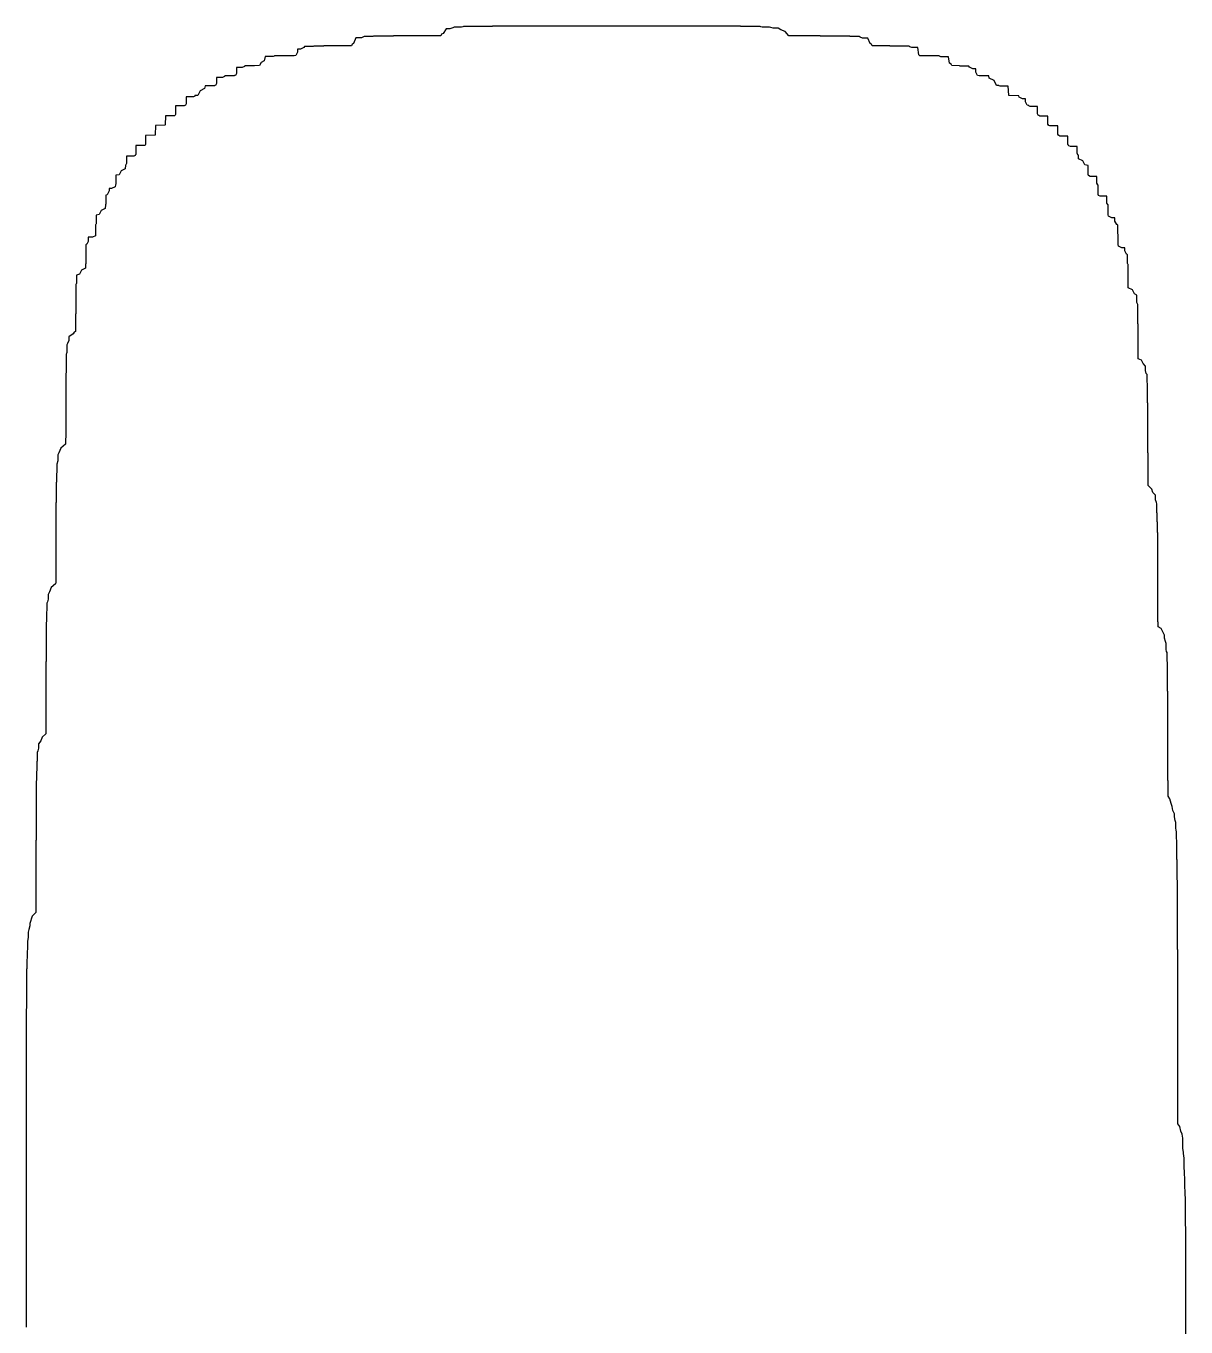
# Model space of a CAD drawing. Header units: metres. Extents: x 2 to 119, y 1 to 263.
# Drawn here: x 2 to 118.8, y 132 to 263 of the extents above; entities that cross this region are included whole.
import ezdxf

# ---------------------------------------------------------------- set-up
doc = ezdxf.new("R2010")
doc.units = ezdxf.units.M

msp = doc.modelspace()

# ---------------------------------------------------------------- linework, layer by layer
for p, q in [((39.022, 261.978), (39, 261.975)), ((39.978, 261.978), (39.022, 261.978)), ((40, 261.98), (39.978, 261.978)), ((40.0178, 261.982), (40, 261.98)), ((40.9822, 261.982), (40.0178, 261.982)), ((41, 261.984), (40.9822, 261.982)), ((41.0143, 261.986), (41, 261.984)), ((41.9857, 261.986), (41.0143, 261.986)), ((42, 261.987), (41.9857, 261.986)), ((42.0127, 261.987), (42, 261.987)), ((43, 261.987), (42.0127, 261.987)), ((43.0124, 261.988), (43, 261.987)), ((43.775, 262), (43.0124, 261.988)), ((43.85, 262.15), (43.775, 262)), ((44, 262.225), (43.85, 262.15)), ((44.31, 262.69), (44, 262.225)), ((44.69, 262.69), (44.31, 262.69)), ((45, 262.806), (44.69, 262.69)), ((45.1348, 262.865), (45, 262.806)), ((45.8652, 262.865), (45.1348, 262.865)), ((46, 262.897), (45.8652, 262.865)), ((46.0706, 262.929), (46, 262.897)), ((46.9294, 262.929), (46.0706, 262.929)), ((47, 262.946), (46.9294, 262.929)), ((47.0544, 262.946), (47, 262.946)), ((47.9455, 262.946), (47.0544, 262.946)), ((48, 262.945), (47.9455, 262.946)), ((48.0525, 262.947), (48, 262.945)), ((48.9474, 262.947), (48.0525, 262.947)), ((49, 262.95), (48.9474, 262.947)), ((49.0409, 262.959), (49, 262.95)), ((49.959, 262.959), (49.0409, 262.959)), ((50, 262.965), (49.959, 262.959)), ((50.0335, 262.967), (50, 262.965)), ((50.9665, 262.967), (50.0335, 262.967)), ((51.0313, 262.969), (50.9665, 262.967)), ((51.9687, 262.969), (51.0313, 262.969)), ((52, 262.97), (51.9687, 262.969)), ((52.0296, 262.97), (52, 262.97)), ((52.9704, 262.97), (52.0296, 262.97)), ((53, 262.971), (52.9704, 262.97)), ((53.0239, 262.976), (53, 262.971)), ((53.9761, 262.976), (53.0239, 262.976)), ((54, 262.98), (53.9761, 262.976)), ((54.0201, 262.98), (54, 262.98)), ((54.9798, 262.98), (54.0201, 262.98)), ((55, 262.98), (54.9798, 262.98)), ((55.0197, 262.98), (55, 262.98)), ((55.9803, 262.98), (55.0197, 262.98)), ((56, 262.98), (55.9803, 262.98)), ((56.0194, 262.981), (56, 262.98)), ((56.9805, 262.981), (56.0194, 262.981)), ((57, 262.981), (56.9805, 262.981)), ((57.0194, 262.981), (57, 262.981)), ((57.9806, 262.981), (57.0194, 262.981)), ((58, 262.98), (57.9806, 262.981)), ((58.0195, 262.981), (58, 262.98)), ((58.9805, 262.981), (58.0195, 262.981)), ((59, 262.981), (58.9805, 262.981)), ((59.0195, 262.98), (59, 262.981)), ((59.9805, 262.98), (59.0195, 262.98)), ((60, 262.98), (59.9805, 262.98)), ((60.0197, 262.98), (60, 262.98)), ((60.9803, 262.98), (60.0197, 262.98)), ((61, 262.98), (60.9803, 262.98)), ((62, 262.98), (61, 262.98)), ((62.0195, 262.981), (62, 262.98)), ((62.9805, 262.981), (62.0195, 262.981)), ((63, 262.981), (62.9805, 262.981)), ((63.0196, 262.98), (63, 262.981)), ((63.9804, 262.98), (63.0196, 262.98)), ((64, 262.98), (63.9804, 262.98)), ((64.98, 262.98), (64, 262.98)), ((65, 262.98), (64.98, 262.98)), ((65.0201, 262.98), (65, 262.98)), ((65.9799, 262.98), (65.0201, 262.98)), ((66, 262.98), (65.9799, 262.98)), ((66.0202, 262.98), (66, 262.98)), ((66.9798, 262.98), (66.0202, 262.98)), ((67, 262.98), (66.9798, 262.98)), ((67.021, 262.979), (67, 262.98)), ((67.979, 262.979), (67.021, 262.979)), ((68, 262.978), (67.979, 262.979)), ((68.0255, 262.975), (68, 262.978)), ((68.9745, 262.975), (68.0255, 262.975)), ((69, 262.97), (68.9745, 262.975)), ((69.0307, 262.969), (69, 262.97)), ((69.9693, 262.969), (69.0307, 262.969)), ((70, 262.969), (69.9693, 262.969)), ((70.0317, 262.968), (70, 262.969)), ((70.9683, 262.968), (70.0317, 262.968)), ((71, 262.968), (70.9683, 262.968)), ((71.0334, 262.967), (71, 262.968)), ((71.9666, 262.967), (71.0334, 262.967)), ((72, 262.966), (71.9666, 262.967)), ((72.0388, 262.961), (72, 262.966)), ((72.9611, 262.961), (72.0388, 262.961)), ((73, 262.955), (72.9611, 262.961)), ((73.0494, 262.951), (73, 262.955)), ((73.9506, 262.951), (73.0494, 262.951)), ((74, 262.945), (73.9506, 262.951)), ((74.0585, 262.941), (74, 262.945)), ((74.9415, 262.941), (74.0585, 262.941)), ((75, 262.938), (74.9415, 262.941)), ((75.0738, 262.926), (75, 262.938)), ((75.9262, 262.926), (75.0738, 262.926)), ((76, 262.909), (75.9262, 262.926)), ((76.1205, 262.879), (76, 262.909)), ((76.8794, 262.879), (76.1205, 262.879)), ((77, 262.822), (76.8794, 262.879)), ((77.2438, 262.756), (77, 262.822)), ((77.7562, 262.756), (77.2438, 262.756)), ((78, 262.612), (77.7562, 262.756)), ((78.4454, 262.445), (78, 262.612)), ((78.8167, 262), (78.4454, 262.445)), ((78.9944, 261.994), (78.8167, 262)), ((79, 261.994), (78.9944, 261.994)), ((79.0058, 261.994), (79, 261.994)), ((79.984, 261.984), (79.0058, 261.994)), ((80, 261.983), (79.984, 261.984)), ((80.0166, 261.983), (80, 261.983)), ((80.9834, 261.983), (80.0166, 261.983)), ((81, 261.983), (80.9834, 261.983)), ((81.02, 261.98), (81, 261.983)), ((81.9799, 261.98), (81.02, 261.98)), ((82, 261.975), (81.9799, 261.98)), ((30, 260.828), (29.6555, 260.656)), ((30.069, 260.931), (30, 260.828)), ((30.931, 260.931), (30.069, 260.931)), ((31, 260.957), (30.931, 260.931)), ((31.033, 260.967), (31, 260.957)), ((31.967, 260.967), (31.033, 260.967)), ((32, 260.973), (31.967, 260.967)), ((32.0211, 260.979), (32, 260.973)), ((32.9789, 260.979), (32.0211, 260.979)), ((33, 260.983), (32.9789, 260.979)), ((33.0156, 260.984), (33, 260.983)), ((33.9844, 260.984), (33.0156, 260.984)), ((34, 260.986), (33.9844, 260.984)), ((34.0133, 260.987), (34, 260.986)), ((34.775, 261), (34.0133, 260.987)), ((34.85, 261.15), (34.775, 261)), ((35, 261.225), (34.85, 261.15)), ((35.2067, 261.793), (35, 261.225)), ((35.7933, 261.793), (35.2067, 261.793)), ((36, 261.881), (35.7933, 261.793)), ((36.0756, 261.924), (36, 261.881)), ((36.9244, 261.924), (36.0756, 261.924)), ((37, 261.945), (36.9244, 261.924)), ((37.0414, 261.959), (37, 261.945)), ((37.9586, 261.959), (37.0414, 261.959)), ((38, 261.967), (37.9586, 261.959)), ((38.0285, 261.972), (38, 261.967)), ((38.9715, 261.972), (38.0285, 261.972)), ((39, 261.975), (38.9715, 261.972)), ((82.0267, 261.973), (82, 261.975)), ((82.9733, 261.973), (82.0267, 261.973)), ((83, 261.971), (82.9733, 261.973)), ((83.0348, 261.965), (83, 261.971)), ((83.9652, 261.965), (83.0348, 261.965)), ((84, 261.956), (83.9652, 261.965)), ((84.0517, 261.948), (84, 261.956)), ((84.9483, 261.948), (84.0517, 261.948)), ((85, 261.938), (84.9483, 261.948)), ((85.0861, 261.914), (85, 261.938)), ((85.9139, 261.914), (85.0861, 261.914)), ((86, 261.859), (85.9139, 261.914)), ((86.2385, 261.762), (86, 261.859)), ((86.7615, 261.762), (86.2385, 261.762)), ((87, 261.225), (86.7615, 261.762)), ((87.15, 261.15), (87, 261.225)), ((87.225, 261), (87.15, 261.15)), ((87.983, 260.983), (87.225, 261)), ((88, 260.982), (87.983, 260.983)), ((88.0213, 260.979), (88, 260.982)), ((88.9787, 260.979), (88.0213, 260.979)), ((89, 260.975), (88.9787, 260.979)), ((89.0314, 260.969), (89, 260.975)), ((89.9686, 260.969), (89.0314, 260.969)), ((90, 260.959), (89.9686, 260.969)), ((90.0587, 260.941), (90, 260.959)), ((90.9413, 260.941), (90.0587, 260.941)), ((91, 260.897), (90.9413, 260.941)), ((91.1937, 260.806), (91, 260.897)), ((91.8062, 260.806), (91.1937, 260.806)), ((91.9083, 260.092), (91.8062, 260.806)), ((26, 259.483), (25.6778, 259.322)), ((26.0971, 259.903), (26, 259.483)), ((26.9029, 259.903), (26.0971, 259.903)), ((27, 259.946), (26.9029, 259.903)), ((27.033, 259.967), (27, 259.946)), ((27.967, 259.967), (27.033, 259.967)), ((28, 259.976), (27.967, 259.967)), ((28.0191, 259.981), (28, 259.976)), ((28.9809, 259.981), (28.0191, 259.981)), ((29, 259.984), (28.9809, 259.981)), ((29.1722, 260), (29, 259.984)), ((29.3444, 260.344), (29.1722, 260)), ((29.6555, 260.656), (29.3444, 260.656)), ((29.3444, 260.656), (29.3444, 260.344)), ((91.9607, 260), (91.9083, 260.092)), ((91.9945, 259.995), (91.9607, 260)), ((92, 259.994), (91.9945, 259.995)), ((92.0073, 259.993), (92, 259.994)), ((92.9799, 259.98), (92.0073, 259.993)), ((93, 259.975), (92.9799, 259.98)), ((93.0359, 259.964), (93, 259.975)), ((93.9641, 259.964), (93.0359, 259.964)), ((94, 259.937), (93.9641, 259.964)), ((94.1157, 259.884), (94, 259.937)), ((94.8843, 259.884), (94.1157, 259.884)), ((95, 259.225), (94.8843, 259.884)), ((23.2067, 258.207), (23.1033, 258)), ((23.7933, 258.793), (23.2067, 258.793)), ((23.2067, 258.793), (23.2067, 258.207)), ((24, 258.897), (23.7933, 258.793)), ((24.0409, 258.959), (24, 258.897)), ((24.959, 258.959), (24.0409, 258.959)), ((25, 258.974), (24.959, 258.959)), ((25.0186, 258.981), (25, 258.974)), ((25.5167, 259), (25.0186, 258.981)), ((25.6778, 259.322), (25.5167, 259)), ((95.15, 259.15), (95, 259.225)), ((95.225, 259), (95.15, 259.15)), ((95.9788, 258.979), (95.225, 259)), ((96, 258.968), (95.9788, 258.979)), ((96.0537, 258.946), (96, 258.968)), ((96.9463, 258.946), (96.0537, 258.946)), ((97, 258.828), (96.9463, 258.946)), ((97.3444, 258.656), (97, 258.828)), ((97.6555, 258.656), (97.3444, 258.656)), ((97.6555, 258.344), (97.6555, 258.656)), ((97.8278, 258), (97.6555, 258.344)), ((20.0463, 256.954), (20, 256.69)), ((20.9537, 256.954), (20.0463, 256.954)), ((21, 256.975), (20.9537, 256.954)), ((21.0168, 256.983), (21, 256.975)), ((21.0969, 257), (21.0168, 256.983)), ((21.1937, 257.194), (21.0969, 257)), ((21.8062, 257.806), (21.1937, 257.806)), ((21.1937, 257.806), (21.1937, 257.194)), ((22, 257.903), (21.8062, 257.806)), ((22.033, 257.967), (22, 257.903)), ((22.967, 257.967), (22.033, 257.967)), ((23, 257.98), (22.967, 257.967)), ((23.0157, 257.984), (23, 257.98)), ((23.1033, 258), (23.0157, 257.984)), ((97.9813, 257.981), (97.8278, 258)), ((98, 257.974), (97.9813, 257.981)), ((98.0466, 257.953), (98, 257.974)), ((98.9534, 257.953), (98.0466, 257.953)), ((99, 257.742), (98.9534, 257.953)), ((99.4944, 257.494), (99, 257.742)), ((99.7417, 257), (99.4944, 257.494)), ((99.9778, 256.978), (99.7417, 257)), ((100, 256.958), (99.9778, 256.978)), ((100.082, 256.918), (100, 256.958)), ((100.918, 256.918), (100.082, 256.918)), ((100.967, 256.033), (100.918, 256.918)), ((18.8652, 255.865), (18.1348, 255.865)), ((18.1348, 255.865), (18.1348, 255.135)), ((19, 255.933), (18.8652, 255.865)), ((19.0244, 255.976), (19, 255.933)), ((19.31, 256), (19.0244, 255.976)), ((19.54, 256.46), (19.31, 256)), ((20, 256.69), (19.54, 256.46)), ((100.985, 256), (100.967, 256.033)), ((100.995, 255.995), (100.985, 256)), ((101, 255.993), (100.995, 255.995)), ((101.013, 255.987), (101, 255.993)), ((101.965, 255.965), (101.013, 255.987)), ((102, 255.828), (101.965, 255.965)), ((102.344, 255.656), (102, 255.828)), ((102.656, 255.656), (102.344, 255.656)), ((102.656, 255.344), (102.656, 255.656)), ((17.9363, 254.936), (17.0637, 254.936)), ((17.0637, 254.936), (17.0637, 254.064)), ((18, 254.968), (17.9363, 254.936)), ((18.017, 254.983), (18, 254.968)), ((18.0674, 255), (18.017, 254.983)), ((18.1348, 255.135), (18.0674, 255)), ((102.828, 255), (102.656, 255.344)), ((102.976, 254.976), (102.828, 255)), ((103, 254.935), (102.976, 254.976)), ((103.129, 254.871), (103, 254.935)), ((103.871, 254.871), (103.129, 254.871)), ((103.871, 254.129), (103.871, 254.871)), ((103.935, 254), (103.871, 254.129)), ((15.0389, 252.961), (15.0145, 252.015)), ((15.9855, 252.985), (15.0389, 252.961)), ((16, 252.993), (15.9855, 252.985)), ((16.0042, 252.996), (16, 252.993)), ((16.0092, 253), (16.0042, 252.996)), ((16.019, 253.019), (16.0092, 253)), ((16.05, 253.95), (16.019, 253.019)), ((16.95, 253.95), (16.05, 253.95)), ((17, 253.975), (16.95, 253.95)), ((17.0134, 253.987), (17, 253.975)), ((17.0319, 254), (17.0134, 253.987)), ((17.0637, 254.064), (17.0319, 254)), ((103.981, 253.981), (103.935, 254)), ((104, 253.955), (103.981, 253.981)), ((104.089, 253.911), (104, 253.955)), ((104.911, 253.911), (104.089, 253.911)), ((104.911, 253.089), (104.911, 253.911)), ((104.955, 253), (104.911, 253.089)), ((104.983, 252.983), (104.955, 253)), ((105, 252.958), (104.983, 252.983)), ((105.084, 252.916), (105, 252.958)), ((105.916, 252.916), (105.084, 252.916)), ((105.916, 252.084), (105.916, 252.916)), ((14.9815, 251.982), (14.0488, 251.951)), ((14.0488, 251.951), (14.0488, 251.049)), ((15, 251.991), (14.9815, 251.982)), ((15.0042, 251.996), (15, 251.991)), ((15.0072, 252), (15.0042, 251.996)), ((15.0145, 252.015), (15.0072, 252)), ((105.958, 252), (105.916, 252.084)), ((105.982, 251.982), (105.958, 252)), ((106, 251.953), (105.982, 251.982)), ((106.094, 251.906), (106, 251.953)), ((106.906, 251.906), (106.094, 251.906)), ((106.906, 251.094), (106.906, 251.906)), ((13.9403, 250.94), (13.0597, 250.94)), ((13.0597, 250.94), (13.0597, 250.06)), ((14, 250.97), (13.9403, 250.94)), ((14.013, 250.987), (14, 250.97)), ((14.0248, 251), (14.013, 250.987)), ((14.0488, 251.049), (14.0248, 251)), ((106.953, 251), (106.906, 251.094)), ((106.98, 250.98), (106.953, 251)), ((107, 250.917), (106.98, 250.98)), ((107.166, 250.834), (107, 250.917)), ((107.834, 250.834), (107.166, 250.834)), ((107.834, 250.166), (107.834, 250.834)), ((12.0225, 248.977), (12, 248.613)), ((12.062, 249), (12.0225, 248.977)), ((12.124, 249.124), (12.062, 249)), ((12.876, 249.876), (12.124, 249.876)), ((12.124, 249.876), (12.124, 249.124)), ((13, 249.938), (12.876, 249.876)), ((13.016, 249.984), (13, 249.938)), ((13.0298, 250), (13.016, 249.984)), ((13.0597, 250.06), (13.0298, 250)), ((107.917, 250), (107.834, 250.166)), ((107.973, 249.973), (107.917, 250)), ((108, 249.613), (107.973, 249.973)), ((108.408, 249.408), (108, 249.613)), ((108.613, 249), (108.408, 249.408)), ((108.952, 248.952), (108.613, 249)), ((108.952, 248.048), (108.952, 248.952)), ((11.3875, 248), (11.0517, 247.948)), ((11.0517, 247.948), (11.0517, 247.052)), ((11.5917, 248.408), (11.3875, 248)), ((12, 248.613), (11.5917, 248.408)), ((108.974, 248), (108.952, 248.048)), ((108.984, 247.984), (108.974, 248)), ((109, 247.918), (108.984, 247.984)), ((109.163, 247.837), (109, 247.918)), ((109.837, 247.837), (109.163, 247.837)), ((109.837, 247.163), (109.837, 247.837)), ((10.3875, 246.387), (10.1937, 246)), ((10.6125, 246.613), (10.3875, 246.613)), ((10.3875, 246.613), (10.3875, 246.387)), ((11, 246.806), (10.6125, 246.613)), ((11.0169, 246.983), (11, 246.806)), ((11.0277, 247), (11.0169, 246.983)), ((11.0517, 247.052), (11.0277, 247)), ((109.918, 247), (109.837, 247.163)), ((109.968, 246.968), (109.918, 247)), ((109.968, 246.032), (109.968, 246.968)), ((10.0166, 244.983), (10, 244.613)), ((10.026, 245), (10.0166, 244.983)), ((10.0458, 245.046), (10.026, 245)), ((10.1937, 246), (10.0458, 245.954)), ((10.0458, 245.954), (10.0458, 245.046)), ((109.98, 246), (109.968, 246.032)), ((109.986, 245.986), (109.98, 246)), ((110, 245.923), (109.986, 245.986)), ((110.155, 245.845), (110, 245.923)), ((110.845, 245.845), (110.155, 245.845)), ((110.845, 245.155), (110.845, 245.845)), ((110.923, 245), (110.845, 245.155)), ((110.969, 244.969), (110.923, 245)), ((110.969, 244.031), (110.969, 244.969)), ((9.3875, 244), (9.06738, 243.933)), ((9.06738, 243.933), (9.06738, 243.067)), ((9.59166, 244.408), (9.3875, 244)), ((10, 244.613), (9.59166, 244.408)), ((110.98, 244), (110.969, 244.031)), ((110.985, 243.985), (110.98, 244)), ((111, 243.828), (110.985, 243.985)), ((111.344, 243.656), (111, 243.828)), ((111.656, 243.656), (111.344, 243.656)), ((111.656, 243.344), (111.656, 243.656)), ((9.0369, 243), (9.02242, 242.978)), ((9.02242, 242.978), (9.02242, 242.022)), ((9.06738, 243.067), (9.0369, 243)), ((111.828, 243), (111.656, 243.344)), ((111.943, 242.943), (111.828, 243)), ((111.943, 242.057), (111.943, 242.943)), ((8.28181, 241.282), (8.1409, 241)), ((8.71817, 241.718), (8.28181, 241.718)), ((8.28181, 241.718), (8.28181, 241.282)), ((9, 241.859), (8.71817, 241.718)), ((9.01273, 241.987), (9, 241.859)), ((9.0161, 242), (9.01273, 241.987)), ((9.02242, 242.022), (9.0161, 242)), ((111.966, 242), (111.943, 242.057)), ((111.978, 241.978), (111.966, 242)), ((111.978, 241.022), (111.978, 241.978)), ((111.984, 241), (111.978, 241.022)), ((8.03391, 240), (8.02182, 239.978)), ((8.02182, 239.978), (8.02182, 239.022)), ((8.05466, 240.055), (8.03391, 240)), ((8.1409, 241), (8.05466, 240.945)), ((8.05466, 240.945), (8.05466, 240.055)), ((111.987, 240.987), (111.984, 241)), ((112, 240.824), (111.987, 240.987)), ((112.353, 240.647), (112, 240.824)), ((112.647, 240.647), (112.353, 240.647)), ((112.647, 240.353), (112.647, 240.647)), ((112.824, 240), (112.647, 240.353)), ((112.929, 239.929), (112.824, 240)), ((112.929, 239.071), (112.929, 239.929)), ((7.59166, 238.408), (7.3875, 238)), ((8, 238.613), (7.59166, 238.408)), ((8.01353, 238.986), (8, 238.613)), ((8.01608, 239), (8.01353, 238.986)), ((8.02182, 239.022), (8.01608, 239)), ((112.955, 239), (112.929, 239.071)), ((112.969, 238.969), (112.955, 239)), ((112.969, 238.031), (112.969, 238.969)), ((7.10333, 237.103), (7.0596, 237)), ((7.3875, 238), (7.10333, 237.897)), ((7.10333, 237.897), (7.10333, 237.103)), ((112.977, 238), (112.969, 238.031)), ((112.982, 237.982), (112.977, 238)), ((112.982, 237.018), (112.982, 237.982)), ((7.03163, 236), (7.02719, 235.973)), ((7.02719, 235.973), (7.02719, 235.027)), ((7.04132, 236.041), (7.03163, 236)), ((7.0596, 237), (7.04132, 236.959)), ((7.04132, 236.959), (7.04132, 236.041)), ((112.985, 237), (112.982, 237.018)), ((112.987, 236.987), (112.985, 237)), ((113, 236.613), (112.987, 236.987)), ((113.408, 236.408), (113, 236.613)), ((113.613, 236), (113.408, 236.408)), ((113.865, 235.865), (113.613, 236)), ((113.865, 235.135), (113.865, 235.865)), ((7.02383, 235), (7.01839, 234.982)), ((7.01839, 234.982), (7.01839, 234.018)), ((7.02719, 235.027), (7.02383, 235)), ((113.918, 235), (113.865, 235.135)), ((113.944, 234.944), (113.918, 235)), ((113.944, 234.056), (113.944, 234.944)), ((7.01495, 234), (7.01433, 233.986)), ((7.01433, 233.986), (7.01433, 233.014)), ((7.01839, 234.018), (7.01495, 234)), ((113.958, 234), (113.944, 234.056)), ((113.967, 233.967), (113.958, 234)), ((113.967, 233.033), (113.967, 233.967)), ((6.77499, 232), (6.31, 231.69)), ((6.84999, 232.15), (6.77499, 232)), ((7, 232.225), (6.84999, 232.15)), ((7.01254, 232.987), (7, 232.225)), ((7.01375, 233), (7.01254, 232.987)), ((7.01433, 233.014), (7.01375, 233)), ((113.973, 233), (113.967, 233.033)), ((113.976, 232.976), (113.973, 233)), ((113.976, 232.024), (113.976, 232.976)), ((113.978, 232), (113.976, 232.024)), ((113.982, 231.982), (113.978, 232)), ((113.982, 231.018), (113.982, 231.982)), ((6.19374, 231), (6.11481, 230.885)), ((6.11481, 230.885), (6.11481, 230.115)), ((6.31, 231.31), (6.19374, 231)), ((6.31, 231.69), (6.31, 231.31)), ((113.985, 231), (113.982, 231.018)), ((113.985, 230.985), (113.985, 231)), ((113.985, 230.015), (113.985, 230.985)), ((6.08157, 230), (6.06888, 229.931)), ((6.06888, 229.931), (6.06888, 229.069)), ((6.11481, 230.115), (6.08157, 230)), ((113.986, 230), (113.985, 230.015)), ((113.987, 229.987), (113.986, 230)), ((114, 229.483), (113.987, 229.987)), ((114.322, 229.322), (114, 229.483)), ((114.483, 229), (114.322, 229.322)), ((6.03629, 228), (6.03381, 227.966)), ((6.03381, 227.966), (6.03381, 227.034)), ((6.0451, 228.045), (6.03629, 228)), ((6.0596, 229), (6.0451, 228.955)), ((6.0451, 228.955), (6.0451, 228.045)), ((6.06888, 229.069), (6.0596, 229)), ((114.718, 228.718), (114.483, 229)), ((114.718, 228.282), (114.718, 228.718)), ((114.806, 228), (114.718, 228.282)), ((114.885, 227.885), (114.806, 228)), ((6.03168, 227), (6.02794, 226.972)), ((6.02794, 226.972), (6.02794, 226.028)), ((6.03381, 227.034), (6.03168, 227)), ((114.885, 227.115), (114.885, 227.885)), ((114.918, 227), (114.885, 227.115)), ((114.931, 226.931), (114.918, 227)), ((114.931, 226.069), (114.931, 226.931)), ((6.02499, 226), (6.02171, 225.978)), ((6.02171, 225.978), (6.02171, 225.022)), ((6.02794, 226.028), (6.02499, 226)), ((114.94, 226), (114.931, 226.069)), ((114.948, 225.948), (114.94, 226)), ((114.948, 225.052), (114.948, 225.948)), ((6.0181, 224), (6.0146, 223.985)), ((6.01863, 224.019), (6.0181, 224)), ((6.0192, 225), (6.01863, 224.981)), ((6.01863, 224.981), (6.01863, 224.019)), ((6.02171, 225.022), (6.0192, 225)), ((114.954, 225), (114.948, 225.052)), ((114.961, 224.961), (114.954, 225)), ((114.961, 224.039), (114.961, 224.961)), ((114.966, 224), (114.961, 224.039)), ((114.968, 223.968), (114.966, 224)), ((6.01224, 223), (6.01204, 222.988)), ((6.01204, 222.988), (6.01204, 222.012)), ((6.0146, 223.015), (6.01224, 223)), ((6.0146, 223.985), (6.0146, 223.015)), ((114.968, 223.032), (114.968, 223.968)), ((114.969, 223), (114.968, 223.032)), ((114.972, 222.972), (114.969, 223)), ((114.972, 222.028), (114.972, 222.972)), ((6.01155, 221.988), (6.00415, 221.004)), ((6.01186, 222), (6.01155, 221.988)), ((6.01204, 222.012), (6.01186, 222)), ((114.975, 222), (114.972, 222.028)), ((114.978, 221.978), (114.975, 222)), ((114.978, 221.022), (114.978, 221.978)), ((5.50714, 220.493), (5.31, 220)), ((6, 220.863), (5.50714, 220.493)), ((6.00398, 220.996), (6, 220.863)), ((6.00415, 221.004), (6.00398, 220.996)), ((114.981, 221), (114.978, 221.022)), ((114.981, 220.981), (114.981, 221)), ((114.981, 220.019), (114.981, 220.981)), ((5.20667, 219.207), (5.12399, 218.876)), ((5.12399, 218.876), (5.12399, 218.124)), ((5.31, 220), (5.20667, 219.793)), ((5.20667, 219.793), (5.20667, 219.207)), ((114.982, 220), (114.981, 220.019)), ((114.983, 219.983), (114.982, 220)), ((114.983, 219.017), (114.983, 219.983)), ((114.985, 219), (114.983, 219.017)), ((114.987, 218.987), (114.985, 219)), ((114.987, 218.013), (114.987, 218.987)), ((5.10333, 218), (5.07381, 217.926)), ((5.07381, 217.926), (5.07381, 217.074)), ((5.12399, 218.124), (5.10333, 218)), ((114.988, 218), (114.987, 218.013)), ((114.988, 217.988), (114.988, 218)), ((114.996, 217.004), (114.988, 217.988)), ((5.0574, 217), (5.04999, 216.95)), ((5.04999, 216.95), (5.04999, 216.05)), ((5.07381, 217.074), (5.0574, 217)), ((114.996, 217), (114.996, 217.004)), ((114.996, 216.996), (114.996, 217)), ((115, 216.725), (114.996, 216.996)), ((115.363, 216.363), (115, 216.725)), ((115.483, 216), (115.363, 216.363)), ((5.0378, 215), (5.03204, 214.968)), ((5.03204, 214.968), (5.03204, 214.032)), ((5.04079, 215.041), (5.0378, 215)), ((5.04428, 216), (5.04079, 215.959)), ((5.04079, 215.959), (5.04079, 215.041)), ((5.04999, 216.05), (5.04428, 216)), ((115.735, 215.735), (115.483, 216)), ((115.735, 215.265), (115.735, 215.735)), ((115.822, 215), (115.735, 215.265)), ((115.859, 214.859), (115.822, 215)), ((115.859, 214.141), (115.859, 214.859)), ((5.02782, 214), (5.02533, 213.975)), ((5.02533, 213.975), (5.02533, 213.025)), ((5.03204, 214.032), (5.02782, 214)), ((115.883, 214), (115.859, 214.141)), ((115.907, 213.907), (115.883, 214)), ((115.907, 213.093), (115.907, 213.907)), ((5.02325, 213), (5.02269, 212.977)), ((5.02269, 212.977), (5.02269, 212.023)), ((5.02533, 213.025), (5.02325, 213)), ((115.923, 213), (115.907, 213.093)), ((115.942, 212.942), (115.923, 213)), ((115.942, 212.058), (115.942, 212.942)), ((5.01743, 211), (5.01521, 210.985)), ((5.01521, 210.985), (5.01521, 210.015)), ((5.0195, 211.02), (5.01743, 211)), ((5.02216, 212), (5.0195, 211.98)), ((5.0195, 211.98), (5.0195, 211.02)), ((5.02269, 212.023), (5.02216, 212)), ((115.953, 212), (115.942, 212.058)), ((115.957, 211.957), (115.953, 212)), ((115.957, 211.043), (115.957, 211.957)), ((115.96, 211), (115.957, 211.043)), ((115.963, 210.963), (115.96, 211)), ((115.963, 210.037), (115.963, 210.963)), ((5.0135, 210), (5.01323, 209.987)), ((5.01323, 209.987), (5.01323, 209.013)), ((5.01521, 210.015), (5.0135, 210)), ((115.965, 210), (115.963, 210.037)), ((115.971, 209.971), (115.965, 210)), ((115.971, 209.029), (115.971, 209.971)), ((5.01299, 209), (5.01266, 208.987)), ((5.01266, 208.987), (5.01266, 208.013)), ((5.01323, 209.013), (5.01299, 209)), ((115.976, 209), (115.971, 209.029)), ((115.976, 208.976), (115.976, 209)), ((115.976, 208.024), (115.976, 208.976)), ((5.00392, 207), (5, 206.817)), ((5.00417, 207.004), (5.00392, 207)), ((5.01158, 207.988), (5.00417, 207.004)), ((5.01236, 208), (5.01158, 207.988)), ((5.01266, 208.013), (5.01236, 208)), ((115.977, 208), (115.976, 208.024)), ((115.978, 207.978), (115.977, 208)), ((115.978, 207.022), (115.978, 207.978)), ((115.978, 207), (115.978, 207.022)), ((115.982, 206.982), (115.978, 207)), ((115.982, 206.018), (115.982, 206.982)), ((4.3875, 206), (4.25833, 205.742)), ((4.25833, 205.742), (4.25833, 205.258)), ((4.55453, 206.445), (4.3875, 206)), ((5, 206.817), (4.55453, 206.445)), ((115.985, 206), (115.982, 206.018)), ((115.986, 205.986), (115.985, 206)), ((115.986, 205.014), (115.986, 205.986)), ((4.19374, 205), (4.12399, 204.876)), ((4.12399, 204.876), (4.12399, 204.124)), ((4.25833, 205.258), (4.19374, 205)), ((115.987, 205), (115.986, 205.014)), ((115.987, 204.987), (115.987, 205)), ((115.987, 204.013), (115.987, 204.987)), ((4.0775, 203.077), (4.06738, 203)), ((4.09117, 204), (4.0775, 203.923)), ((4.0775, 203.923), (4.0775, 203.077)), ((4.12399, 204.124), (4.09117, 204)), ((115.987, 204), (115.987, 204.013)), ((115.988, 203.988), (115.987, 204)), ((115.988, 203.012), (115.988, 203.988)), ((4.05397, 202), (4.04578, 201.954)), ((4.04578, 201.954), (4.04578, 201.046)), ((4.05994, 202.06), (4.05397, 202)), ((4.06738, 203), (4.05994, 202.94)), ((4.05994, 202.94), (4.05994, 202.06)), ((115.988, 203), (115.988, 203.012)), ((115.989, 202.989), (115.988, 203)), ((116, 202.483), (115.989, 202.989)), ((116.322, 202.322), (116, 202.483)), ((116.656, 201.656), (116.322, 202.322)), ((4.03973, 201), (4.03494, 200.965)), ((4.03494, 200.965), (4.03494, 200.035)), ((4.04578, 201.046), (4.03973, 201)), ((116.656, 201.344), (116.656, 201.656)), ((116.742, 201), (116.656, 201.344)), ((116.806, 200.806), (116.742, 201)), ((116.806, 200.194), (116.806, 200.806)), ((4.03117, 200), (4.02968, 199.97)), ((4.02968, 199.97), (4.02968, 199.03)), ((4.03494, 200.035), (4.03117, 200)), ((116.845, 200), (116.806, 200.194)), ((116.897, 199.897), (116.845, 200)), ((116.897, 199.103), (116.897, 199.897)), ((4.02541, 198), (4.02084, 197.979)), ((4.02084, 197.979), (4.02084, 197.021)), ((4.02678, 198.027), (4.02541, 198)), ((4.02832, 199), (4.02678, 198.973)), ((4.02678, 198.973), (4.02678, 198.027)), ((4.02968, 199.03), (4.02832, 199)), ((116.923, 199), (116.897, 199.103)), ((116.932, 198.932), (116.923, 199)), ((116.932, 198.068), (116.932, 198.932)), ((116.94, 198), (116.932, 198.068)), ((116.944, 197.944), (116.94, 198)), ((116.944, 197.056), (116.944, 197.944)), ((4.01767, 197), (4.0173, 196.983)), ((4.0173, 196.983), (4.0173, 196.017)), ((4.02084, 197.021), (4.01767, 197)), ((116.948, 197), (116.944, 197.056)), ((116.953, 196.953), (116.948, 197)), ((116.953, 196.047), (116.953, 196.953)), ((4.0173, 196.017), (4.01665, 195.983)), ((4.01665, 195.983), (4.01665, 195.017)), ((116.957, 196), (116.953, 196.047)), ((116.963, 195.963), (116.957, 196)), ((116.963, 195.037), (116.963, 195.963)), ((4.01152, 193.988), (4.00627, 193.006)), ((4.01225, 194), (4.01152, 193.988)), ((4.01401, 194.014), (4.01225, 194)), ((4.01634, 195), (4.01401, 194.986)), ((4.01401, 194.986), (4.01401, 194.014)), ((4.01665, 195.017), (4.01634, 195)), ((116.968, 195), (116.963, 195.037)), ((116.969, 194.969), (116.968, 195)), ((116.969, 194.031), (116.969, 194.969)), ((116.97, 194), (116.969, 194.031)), ((116.971, 193.971), (116.97, 194)), ((116.971, 193.029), (116.971, 193.971)), ((4.00584, 192.994), (4.00386, 192.004)), ((4.00591, 193), (4.00584, 192.994)), ((4.00627, 193.006), (4.00591, 193)), ((116.972, 193), (116.971, 193.029)), ((116.975, 192.975), (116.972, 193)), ((116.975, 192.025), (116.975, 192.975)), ((3.6375, 191.363), (3.51666, 191)), ((4, 191.725), (3.6375, 191.363)), ((4.00386, 192.004), (4, 191.725)), ((116.977, 192), (116.975, 192.025)), ((116.98, 191.98), (116.977, 192)), ((116.98, 191.02), (116.98, 191.98)), ((3.19374, 190), (3.155, 189.845)), ((3.28181, 190.282), (3.19374, 190)), ((3.51666, 191), (3.28181, 190.718)), ((3.28181, 190.718), (3.28181, 190.282)), ((116.982, 191), (116.98, 191.02)), ((116.983, 190.983), (116.982, 191)), ((116.983, 190.017), (116.983, 190.983)), ((116.983, 189.983), (116.983, 190.017)), ((116.983, 189.017), (116.983, 189.983)), ((3.12917, 189), (3.10689, 188.893)), ((3.10689, 188.893), (3.10689, 188.107)), ((3.155, 189.155), (3.12917, 189)), ((3.155, 189.845), (3.155, 189.155)), ((116.984, 189), (116.983, 189.017)), ((116.985, 188.985), (116.984, 189)), ((116.985, 188.015), (116.985, 188.985)), ((3.09117, 188), (3.07381, 187.926)), ((3.07381, 187.926), (3.07381, 187.074)), ((3.10689, 188.107), (3.09117, 188)), ((116.986, 188), (116.985, 188.015)), ((116.988, 187.988), (116.986, 188)), ((116.995, 187.005), (116.988, 187.988)), ((3.05167, 186.052), (3.04428, 186)), ((3.062, 187), (3.05167, 186.948)), ((3.05167, 186.948), (3.05167, 186.052)), ((3.07381, 187.074), (3.062, 187)), ((116.996, 187), (116.995, 187.005)), ((116.996, 186.996), (116.996, 187)), ((116.996, 186.004), (116.996, 186.996)), ((3.03806, 185), (3.03659, 184.963)), ((3.03659, 184.963), (3.03659, 184.037)), ((3.04094, 185.041), (3.03806, 185)), ((3.04428, 186), (3.04094, 185.959)), ((3.04094, 185.959), (3.04094, 185.041)), ((116.996, 185.996), (116.996, 186.004)), ((117, 185.45), (116.996, 185.996)), ((117.18, 185.18), (117, 185.45)), ((117.3, 184.7), (117.18, 185.18)), ((117.414, 184.414), (117.3, 184.7)), ((3.03522, 184), (3.02896, 183.971)), ((3.02896, 183.971), (3.02896, 183.029)), ((3.03659, 184.037), (3.03522, 184)), ((117.483, 184), (117.414, 184.414)), ((117.644, 183.644), (117.483, 184)), ((117.644, 183.356), (117.644, 183.644)), ((3.0246, 183), (3.02313, 182.977)), ((3.02313, 182.977), (3.02313, 182.023)), ((3.02896, 183.029), (3.0246, 183)), ((117.729, 183), (117.644, 183.356)), ((117.789, 182.789), (117.729, 183)), ((117.789, 182.211), (117.789, 182.789)), ((117.828, 182), (117.789, 182.211)), ((3.02103, 181), (3.0206, 180.979)), ((3.0206, 180.979), (3.0206, 180.021)), ((3.02141, 181.021), (3.02103, 181)), ((3.02182, 182), (3.02141, 181.979)), ((3.02141, 181.979), (3.02141, 181.021)), ((3.02313, 182.023), (3.02182, 182)), ((117.852, 181.852), (117.828, 182)), ((117.852, 181.148), (117.852, 181.852)), ((117.871, 181), (117.852, 181.148)), ((117.881, 180.881), (117.871, 181)), ((117.881, 180.119), (117.881, 180.881)), ((3.0202, 180), (3.0162, 179.984)), ((3.0162, 179.984), (3.0162, 179.016)), ((3.0206, 180.021), (3.0202, 180)), ((117.889, 180), (117.881, 180.119)), ((117.899, 179.899), (117.889, 180)), ((117.899, 179.101), (117.899, 179.899)), ((3.01353, 179), (3.01317, 178.987)), ((3.01317, 178.987), (3.01317, 178.013)), ((3.0162, 179.016), (3.01353, 179)), ((117.908, 179), (117.899, 179.101)), ((117.913, 178.913), (117.908, 179)), ((117.913, 178.087), (117.913, 178.913)), ((3.01274, 177), (3.01254, 176.987)), ((3.01254, 176.987), (3.01254, 176.013)), ((3.01279, 177.013), (3.01274, 177)), ((3.01283, 178), (3.01279, 177.987)), ((3.01279, 177.987), (3.01279, 177.013)), ((3.01317, 178.013), (3.01283, 178)), ((117.922, 177.922), (117.913, 178.087)), ((117.922, 177.078), (117.922, 177.922)), ((117.925, 177), (117.922, 177.078)), ((117.94, 176.94), (117.925, 177)), ((117.94, 176.06), (117.94, 176.94)), ((3.01236, 176), (3.01233, 175)), ((3.01254, 176.013), (3.01236, 176)), ((117.95, 176), (117.94, 176.06)), ((117.952, 175.952), (117.95, 176)), ((117.952, 175.048), (117.952, 175.952)), ((3.01192, 174.988), (3.00429, 174.004)), ((3.01233, 175), (3.01192, 174.988)), ((117.954, 175), (117.952, 175.048)), ((117.956, 174.956), (117.954, 175)), ((117.956, 174.044), (117.956, 174.956)), ((2.6375, 173.363), (2.3875, 172.613)), ((3, 173.725), (2.6375, 173.363)), ((3.00415, 174), (3, 173.725)), ((3.00429, 174.004), (3.00415, 174)), ((117.957, 174), (117.956, 174.044)), ((117.959, 173.959), (117.957, 174)), ((117.959, 173.041), (117.959, 173.959)), ((117.96, 173), (117.959, 173.041)), ((117.961, 172.961), (117.96, 173)), ((117.961, 172.039), (117.961, 172.961)), ((2.31, 172), (2.24379, 171.756)), ((2.24379, 171.756), (2.24379, 171.244)), ((2.3875, 172.387), (2.31, 172)), ((2.3875, 172.613), (2.3875, 172.387)), ((117.962, 172), (117.961, 172.039)), ((117.963, 171.963), (117.962, 172)), ((117.963, 171.037), (117.963, 171.963)), ((2.2009, 171), (2.17499, 170.825)), ((2.17499, 170.825), (2.17499, 170.175)), ((2.24379, 171.244), (2.2009, 171)), ((117.965, 170.965), (117.963, 171.037)), ((117.965, 170.035), (117.965, 170.965)), ((2.11301, 169), (2.08929, 168.911)), ((2.13071, 169.131), (2.11301, 169)), ((2.155, 170), (2.13071, 169.869)), ((2.13071, 169.869), (2.13071, 169.131)), ((2.17499, 170.175), (2.155, 170)), ((117.966, 170), (117.965, 170.035)), ((117.971, 169.971), (117.966, 170)), ((117.971, 169.029), (117.971, 169.971)), ((117.975, 169), (117.971, 169.029)), ((117.976, 168.976), (117.975, 169)), ((117.976, 168.024), (117.976, 168.976)), ((2.07381, 168), (2.06888, 167.931)), ((2.06888, 167.931), (2.06888, 167.069)), ((2.08929, 168.089), (2.07381, 168)), ((2.08929, 168.911), (2.08929, 168.089)), ((117.977, 168), (117.976, 168.024)), ((117.977, 167.977), (117.977, 168)), ((117.977, 167.023), (117.977, 167.977)), ((2.06888, 167.069), (2.06078, 166.939)), ((2.06078, 166.939), (2.06078, 166.061)), ((117.977, 167), (117.977, 167.023)), ((117.978, 166.978), (117.977, 167)), ((117.978, 166.022), (117.978, 166.978)), ((2.05438, 165.054), (2.04919, 164.951)), ((2.06078, 166.061), (2.05438, 165.946)), ((2.05438, 165.946), (2.05438, 165.054)), ((117.978, 166), (117.978, 166.022)), ((117.979, 165.979), (117.978, 166)), ((117.979, 165.021), (117.979, 165.979)), ((2.04697, 164), (2.04626, 163.954)), ((2.04626, 163.954), (2.04626, 163.046)), ((2.04919, 164.049), (2.04697, 164)), ((2.04919, 164.951), (2.04919, 164.049)), ((117.979, 165), (117.979, 165.021)), ((117.979, 164.979), (117.979, 165)), ((117.979, 164.021), (117.979, 164.979)), ((117.98, 164), (117.979, 164.021)), ((117.98, 163.98), (117.98, 164)), ((117.98, 163.02), (117.98, 163.98)), ((2.04558, 163), (2.04132, 162.959)), ((2.04132, 162.959), (2.04132, 162.041)), ((2.04626, 163.046), (2.04558, 163)), ((117.98, 163), (117.98, 163.02)), ((117.981, 162.981), (117.98, 163)), ((117.981, 162.019), (117.981, 162.981)), ((2.0378, 162), (2.03409, 161.966)), ((2.03409, 161.966), (2.03409, 161.034)), ((2.04132, 162.041), (2.0378, 162)), ((117.981, 162), (117.981, 162.019)), ((117.984, 161.984), (117.981, 162)), ((117.984, 161.016), (117.984, 161.984)), ((2.02997, 160), (2.02931, 159.971)), ((2.02931, 159.971), (2.02931, 159.029)), ((2.03049, 160.031), (2.02997, 160)), ((2.03104, 161), (2.03049, 160.969)), ((2.03049, 160.969), (2.03049, 160.031)), ((2.03409, 161.034), (2.03104, 161)), ((117.986, 161), (117.984, 161.016)), ((117.987, 160.987), (117.986, 161)), ((117.987, 160.013), (117.987, 160.987)), ((117.988, 160), (117.987, 160.013)), ((117.988, 159.988), (117.988, 160)), ((117.988, 159.012), (117.988, 159.988)), ((2.0287, 159), (2.0282, 158.972)), ((2.0282, 158.972), (2.0282, 158.028)), ((2.02931, 159.029), (2.0287, 159)), ((117.988, 159), (117.988, 159.012)), ((117.988, 158.988), (117.988, 159)), ((117.988, 158.012), (117.988, 158.988)), ((2.0282, 158.028), (2.02727, 157.973)), ((2.02727, 157.973), (2.02727, 157.027)), ((117.988, 158), (117.988, 158.012)), ((117.988, 157.988), (117.988, 158)), ((117.988, 157.012), (117.988, 157.988)), ((2.02629, 156), (2.02612, 155.974)), ((2.02612, 155.974), (2.02612, 155.026)), ((2.02657, 156.027), (2.02629, 156)), ((2.02686, 157), (2.02657, 156.973)), ((2.02657, 156.973), (2.02657, 156.027)), ((2.02727, 157.027), (2.02686, 157)), ((117.988, 156.988), (117.988, 157.012)), ((117.988, 156.012), (117.988, 156.988)), ((117.988, 156), (117.988, 156.012)), ((117.988, 155), (117.988, 156)), ((2.02596, 155), (2.02567, 154.974)), ((2.02567, 154.974), (2.02567, 154.026)), ((2.02612, 155.026), (2.02596, 155)), ((117.988, 154.988), (117.988, 155)), ((117.988, 154.012), (117.988, 154.988)), ((2.02541, 154), (2.02296, 153.977)), ((2.02296, 153.977), (2.02296, 153.023)), ((2.02567, 154.026), (2.02541, 154)), ((117.988, 154), (117.988, 154.012)), ((117.996, 153.004), (117.988, 154)), ((2.01707, 152), (2.01704, 151.983)), ((2.01704, 151.983), (2.01704, 151.017)), ((2.01881, 152.019), (2.01707, 152)), ((2.02097, 153), (2.01881, 152.981)), ((2.01881, 152.981), (2.01881, 152.019)), ((2.02296, 153.023), (2.02097, 153)), ((117.996, 152.996), (117.996, 153.004)), ((118, 152.45), (117.996, 152.996)), ((118.18, 152.18), (118, 152.45)), ((118.3, 151.7), (118.18, 152.18)), ((2.01704, 151.017), (2.01697, 150.983)), ((2.01697, 150.983), (2.01697, 150.017)), ((118.414, 151.414), (118.3, 151.7)), ((118.483, 151), (118.414, 151.414)), ((118.483, 150), (118.483, 151)), ((2.01697, 150.017), (2.01689, 149.983)), ((2.01689, 149.983), (2.01689, 149.017)), ((118.557, 149.557), (118.483, 150)), ((118.557, 149.443), (118.557, 149.557)), ((118.613, 149), (118.557, 149.443)), ((2.01685, 149), (2.01669, 148.983)), ((2.01669, 148.983), (2.01669, 148.017)), ((2.01689, 149.017), (2.01685, 149)), ((118.613, 148), (118.613, 149)), ((2.01668, 147), (2.01651, 146.983)), ((2.01651, 146.983), (2.01651, 146.017)), ((2.01669, 148.017), (2.01654, 148)), ((2.01654, 148), (2.0166, 147.983)), ((2.0166, 147.983), (2.0166, 147.017)), ((2.0166, 147.017), (2.01668, 147)), ((118.656, 147.656), (118.613, 148)), ((118.656, 147.344), (118.656, 147.656)), ((118.69, 147), (118.656, 147.344)), ((118.69, 146), (118.69, 147)), ((2.01651, 146.017), (2.01636, 146)), ((2.01636, 146), (2.01636, 145)), ((118.718, 145.718), (118.69, 146)), ((118.718, 145.282), (118.718, 145.718)), ((2.01636, 145), (2.01639, 144.984)), ((2.01639, 144.984), (2.01642, 143.016)), ((118.742, 145), (118.718, 145.282)), ((118.742, 144), (118.742, 145)), ((2.01642, 143.016), (2.01645, 143)), ((2.01645, 143), (2.01642, 142.984)), ((2.01642, 142.984), (2.01642, 142.016)), ((118.743, 143.743), (118.742, 144)), ((118.743, 143.257), (118.743, 143.743)), ((118.745, 143), (118.743, 143.257)), ((118.763, 142.763), (118.745, 143)), ((2.01642, 142.016), (2.01636, 141.984)), ((2.01636, 141.984), (2.01636, 141.016)), ((118.763, 142.237), (118.763, 142.763)), ((118.779, 142), (118.763, 142.237)), ((118.779, 141), (118.779, 142)), ((2.01636, 141.016), (2.01633, 141)), ((2.01633, 141), (2.01636, 140)), ((118.793, 140.793), (118.779, 141)), ((118.793, 140.207), (118.793, 140.793)), ((118.806, 140), (118.793, 140.207)), ((2.01627, 139.016), (2.01614, 138.984)), ((2.01614, 138.984), (2.01614, 138.016)), ((2.01636, 140), (2.01627, 139.984)), ((2.01627, 139.984), (2.01627, 139.016)), ((118.779, 139), (118.793, 139.207)), ((118.793, 138.793), (118.779, 139)), ((118.793, 139.793), (118.806, 140)), ((118.793, 139.207), (118.793, 139.793)), ((2.01614, 138.016), (2.01611, 138)), ((2.01611, 138), (2.01617, 137.984)), ((2.01617, 137.984), (2.01617, 137.016)), ((118.793, 138.207), (118.793, 138.793)), ((118.806, 138), (118.793, 138.207)), ((118.806, 129), (118.806, 138)), ((2.01617, 137.016), (2.01624, 137)), ((2.01624, 137), (2.0162, 136.984)), ((2.0162, 136.984), (2.0162, 136.016)), ((2.01616, 135.984), (2.01614, 135)), ((2.01614, 135), (2.01617, 134.984)), ((2.0162, 136.016), (2.01616, 135.984)), ((2.01617, 134.984), (2.01617, 134.016)), ((2.01617, 134.016), (2.0162, 134)), ((2.0162, 134), (2.01619, 132)), ((2.01619, 132), (2.0161, 131.984))]:
    msp.add_line(p, q)

doc.saveas('drawing.dxf')
